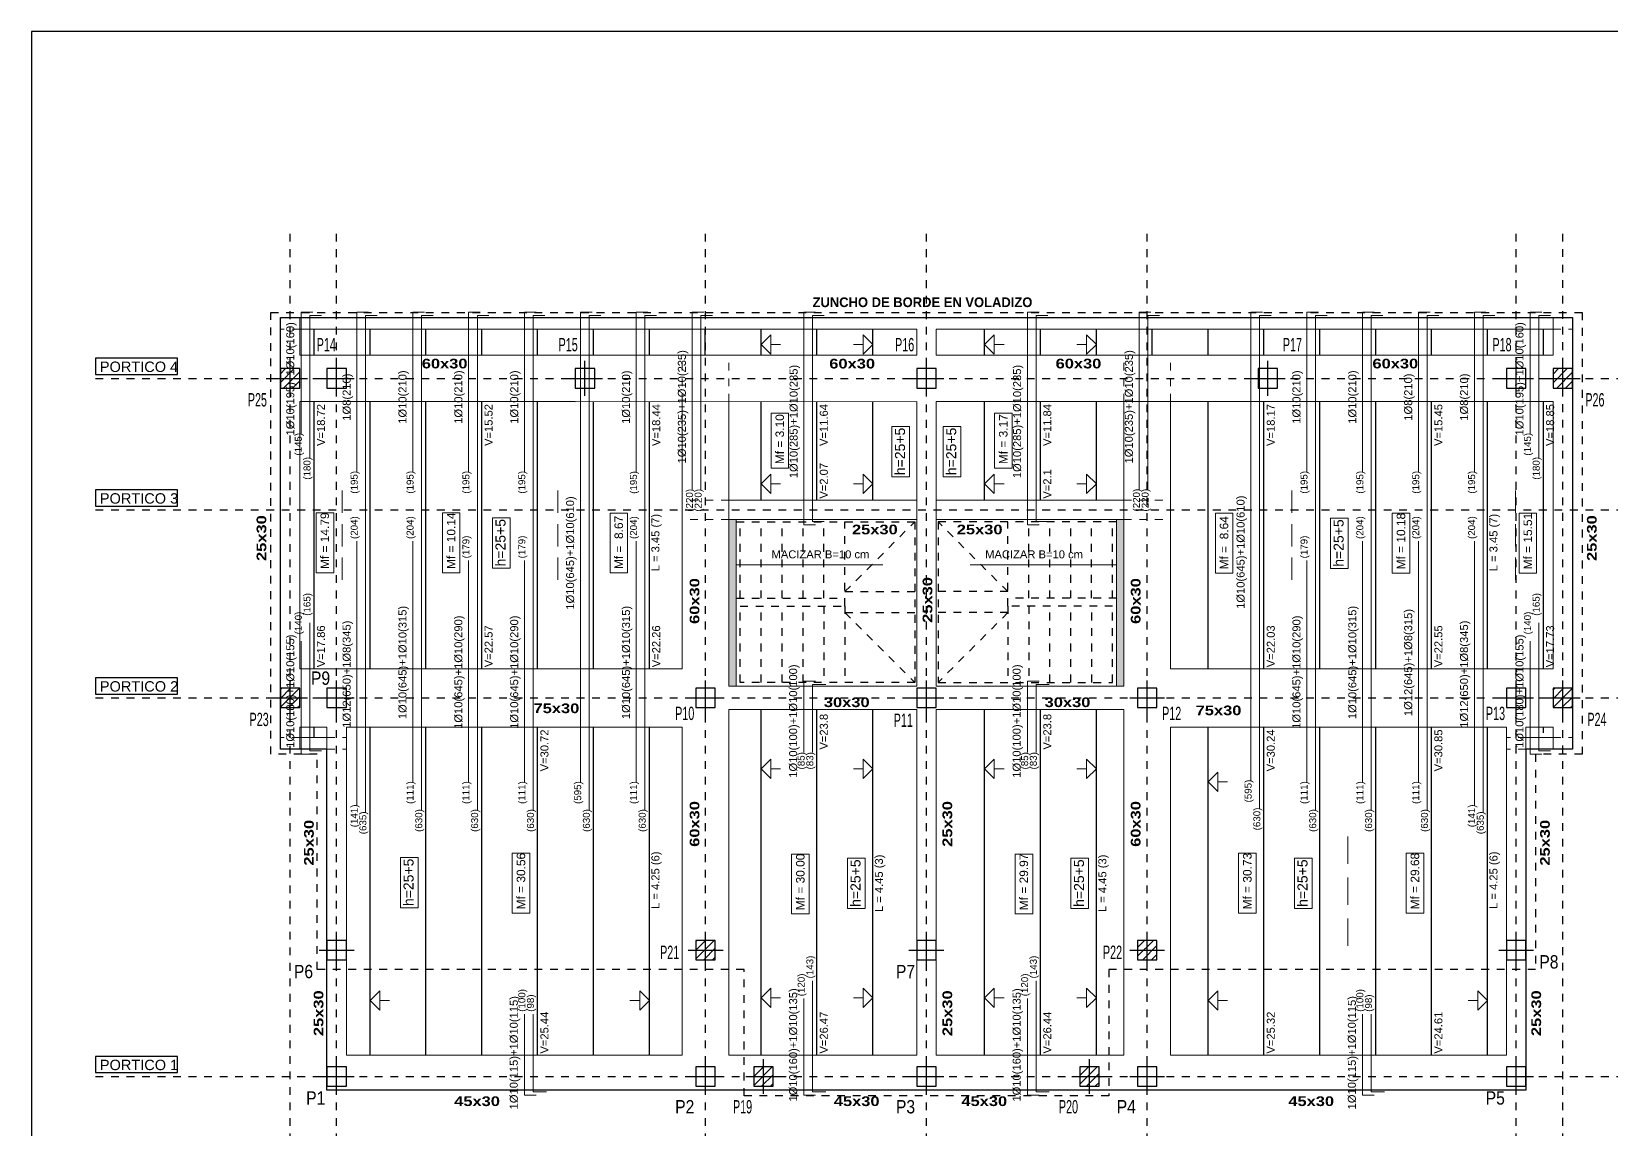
# Model space of a CAD drawing. Extents: x 2455 to 9764, y -806 to 181.
# Drawn here: x 4852.27 to 4872.63, y -401.88 to -387.73 of the extents above; entities that cross this region are included whole.
import ezdxf
from ezdxf.enums import TextEntityAlignment as Align

# ---------------------------------------------------------------- set-up
doc = ezdxf.new("R2010")
doc.units = 0
doc.header["$LTSCALE"] = 0.2
doc.header["$MEASUREMENT"] = 0
for name, pattern in [('CYPE_PUNTO', [0.075, 0, -0.075]), ('RAYITAS', [0.375, 0.25, -0.125]), ('TRAZO_Y_PUNTO', [1, 0.5, -0.25, 0, -0.25])]:
    doc.linetypes.add(name, pattern=pattern)
for name, color, linetype in [('01_borde', 4, 'CONTINUOUS'), ('02_ejes', 38, 'RAYITAS'), ('ALZ_REF_TEXTO_REF_NOMBRE', 3, 'CONTINUOUS'), ('PA_NERV_UNI', 2, 'CONTINUOUS'), ('PA_NUM_CANTO', 7, 'CONTINUOUS'), ('PILAR_EJES', 1, 'CONTINUOUS'), ('PILAR_HORMIGON', 2, 'CONTINUOUS'), ('PILAR_HORMIGON_APEADO', 4, 'CONTINUOUS'), ('PILAR_RAYA', 4, 'CONTINUOUS'), ('PILAR_REF', 3, 'CONTINUOUS'), ('SOMBRAS2', 2, 'CONTINUOUS'), ('UNI_CORTANTES', 3, 'CONTINUOUS')]:
    doc.layers.add(name, color=color, linetype=linetype)
doc.layers.add('01_cartela', color=6, linetype='CONTINUOUS', plot=False)
doc.layers.add('01_MEDICIONES', color=250, linetype='CONTINUOUS', plot=False)
for name, color, linetype, lineweight in [('UNI_BARRAS', 10, 'CONTINUOUS', 15), ('UNI_MOMENTOS', 3, 'CONTINUOUS', 9), ('UNI_SEP_BARRAS', 9, 'CONTINUOUS', 9), ('UNI_SEP_MOM', 7, 'CONTINUOUS', 9), ('VIG_CARAS', 5, 'CONTINUOUS', 9)]:
    doc.layers.add(name, color=color, linetype=linetype, lineweight=lineweight)
doc.styles.add('BERNARDO', font='GOTHICB.TTF')
doc.styles.add('NIEVES2', font='sanss___.ttf')

# ---------------------------------------------------------------- blocks, each defined once
blk = doc.blocks.new('Ejes del pilar')
at = {"layer": 'PILAR_EJES'}
for p, q in [((0, -0.5), (0, 0.5)), ((-0.5, 0), (0.5, 0))]:
    blk.add_line(p, q, dxfattribs=at)
blk = doc.blocks.new('1035033234-RAYADO P26')
at = {"layer": 'PILAR_RAYA'}
for p, q in [((-0.00125, -0.00059), (0.00059, 0.00125)), ((-0.00125, 0.00055), (-0.00055, 0.00125)), ((-0.00078, -0.00125), (0.00125, 0.00078)), ((0.00035, -0.00125), (0.00125, -0.00035))]:
    blk.add_line(p, q, dxfattribs=at)
blk = doc.blocks.new('1035033234-RAYADO P19')
at = {"layer": 'PILAR_RAYA'}
for p, q in [((-0.00125, -0.00114), (0.00114, 0.00125)), ((-0.00125, 0.00112), (-0.00112, 0.00125)), ((-0.00125, -0.00001), (0.00001, 0.00125)), ((-0.00023, -0.00125), (0.00125, 0.00023)), ((0.0009, -0.00125), (0.00125, -0.0009))]:
    blk.add_line(p, q, dxfattribs=at)
blk = doc.blocks.new('1035033234-RAYADO P20')
at = {"layer": 'PILAR_RAYA'}
for p, q in [((-0.00125, -0.001), (0.001, 0.00125)), ((-0.00125, 0.00013), (-0.00013, 0.00125)), ((-0.00037, -0.00125), (0.00125, 0.00037)), ((0.00076, -0.00125), (0.00125, -0.00076))]:
    blk.add_line(p, q, dxfattribs=at)
blk = doc.blocks.new('1035033234-RAYADO P21')
at = {"layer": 'PILAR_RAYA'}
for p, q in [((-0.00125, -0.00113), (0.00113, 0.00125)), ((-0.00125, 0.00113), (-0.00113, 0.00125)), ((-0.00125, 0), (0, 0.00125)), ((-0.00024, -0.00125), (0.00125, 0.00024)), ((0.0009, -0.00125), (0.00125, -0.0009))]:
    blk.add_line(p, q, dxfattribs=at)
blk = doc.blocks.new('1035033234-RAYADO P22')
at = {"layer": 'PILAR_RAYA'}
for p, q in [((-0.00125, -0.0008), (0.0008, 0.00125)), ((-0.00125, 0.00033), (-0.00033, 0.00125)), ((-0.00057, -0.00125), (0.00125, 0.00057)), ((0.00056, -0.00125), (0.00125, -0.00056))]:
    blk.add_line(p, q, dxfattribs=at)
blk = doc.blocks.new('1035033234-RAYADO P23')
at = {"layer": 'PILAR_RAYA'}
for p, q in [((-0.00125, -0.0012), (0.0012, 0.00125)), ((-0.00125, 0.00107), (-0.00107, 0.00125)), ((-0.00125, -0.00007), (0.00007, 0.00125)), ((-0.00017, -0.00125), (0.00125, 0.00017)), ((0.00096, -0.00125), (0.00125, -0.00096))]:
    blk.add_line(p, q, dxfattribs=at)
blk = doc.blocks.new('1035033234-RAYADO P24')
at = {"layer": 'PILAR_RAYA'}
for p, q in [((-0.00125, -0.00125), (0.00125, 0.00125)), ((-0.00125, 0.00102), (-0.00102, 0.00125)), ((-0.00125, -0.00011), (0.00011, 0.00125)), ((-0.00012, -0.00125), (0.00125, 0.00012)), ((0.00101, -0.00125), (0.00125, -0.00101))]:
    blk.add_line(p, q, dxfattribs=at)
blk = doc.blocks.new('1035033234-RAYADO P25')
at = {"layer": 'PILAR_RAYA'}
for p, q in [((-0.00125, -0.00054), (0.00054, 0.00125)), ((-0.00125, 0.00059), (-0.00059, 0.00125)), ((-0.00083, -0.00125), (0.00125, 0.00083)), ((0.0003, -0.00125), (0.00125, -0.0003))]:
    blk.add_line(p, q, dxfattribs=at)
blk = doc.blocks.new('Extremo de igualacion')
at = {"layer": 'UNI_SEP_BARRAS'}
for p, q in [((-0.125, 0), (0, 0)), ((0, -0.125), (0.125, 0))]:
    blk.add_line(p, q, dxfattribs=at)
blk.add_lwpolyline([(0, -0.125), (0, 0.125), (0.125, 0)], dxfattribs=at)

msp = doc.modelspace()

# ---------------------------------------------------------------- hatches: boundary and pattern name
at = {"layer": 'SOMBRAS2', "transparency": 33554534}
h = msp.add_hatch(color=254, dxfattribs=at)
h.dxf.hatch_style = 1
h.paths.add_polyline_path([(4861.35, -394.02), (4861.254, -394.02), (4861.254, -396.169), (4861.35, -396.169)])
h = msp.add_hatch(color=254, dxfattribs=at)
h.dxf.hatch_style = 1
h.paths.add_polyline_path([(4866.25, -394.02), (4866.345, -394.02), (4866.345, -396.169), (4866.25, -396.169)])

# ---------------------------------------------------------------- linework, layer by layer
at = {"layer": '01_cartela', "color": 3}
msp.add_lwpolyline([(4852.269, -387.729), (4852.269, -409.264), (4882.907, -409.264), (4882.907, -387.729)], close=True, dxfattribs=at)
at = {"layer": '01_MEDICIONES', "color": 250}
msp.add_lwpolyline([(4855.475, -391.414), (4872.125, -391.414), (4872.125, -396.979), (4871.525, -396.979), (4871.525, -401.374), (4856.075, -401.374), (4856.075, -397.001), (4856.075, -396.979), (4855.475, -396.979)], close=True, dxfattribs=at)
at = {"layer": '02_ejes', "color": 120, "linetype": 'TRAZO_Y_PUNTO', "ltscale": 0.5}
for p, q in [((4855.6, -403.435), (4855.6, -390.249)), ((4856.2, -403.435), (4856.2, -390.249)), ((4860.954, -403.435), (4860.954, -390.249)), ((4863.8, -403.435), (4863.8, -390.249)), ((4866.645, -403.435), (4866.645, -390.249)), ((4871.4, -403.435), (4871.4, -390.249)), ((4872, -403.434), (4872, -390.248)), ((4853.093, -392.199), (4873.723, -392.199)), ((4853.093, -393.895), (4873.723, -393.895)), ((4853.093, -396.319), (4873.723, -396.319)), ((4853.093, -401.199), (4873.723, -401.199))]:
    msp.add_line(p, q, dxfattribs=at)
at = {"layer": '02_ejes', "color": 2, "linetype": 'RAYITAS', "ltscale": 0.75}
for p, q in [((4861.35, -394.049, 0), (4863.65, -394.049, 0)), ((4861.4, -395.034, 0), (4861.4, -394.049, 0)), ((4861.671, -395.034, 0), (4861.671, -394.049, 0)), ((4861.941, -395.034, 0), (4861.941, -394.049, 0)), ((4862.211, -395.034, 0), (4862.211, -394.049, 0)), ((4862.48, -395.034, 0), (4862.48, -394.049, 0)), ((4862.75, -395.134, 0), (4862.75, -394.049, 0)), ((4862.75, -394.949, 0), (4863.65, -394.049, 0)), ((4863.65, -394.049, 0), (4863.65, -396.119, 0)), ((4866.25, -394.049, 0), (4863.95, -394.049, 0)), ((4863.95, -394.049, 0), (4863.95, -396.119, 0)), ((4864.85, -394.949, 0), (4863.95, -394.049, 0)), ((4864.85, -395.134, 0), (4864.85, -394.049, 0)), ((4865.12, -395.034, 0), (4865.12, -394.049, 0)), ((4865.389, -395.034, 0), (4865.389, -394.049, 0)), ((4865.659, -395.034, 0), (4865.659, -394.049, 0)), ((4865.929, -395.034, 0), (4865.929, -394.049, 0)), ((4866.2, -395.034, 0), (4866.2, -394.049, 0)), ((4862.75, -394.949, 0), (4863.65, -394.949, 0)), ((4864.85, -394.949, 0), (4863.95, -394.949, 0)), ((4861.35, -395.034, 0), (4862.75, -395.034, 0)), ((4861.4, -396.119, 0), (4861.4, -395.134, 0)), ((4861.4, -395.134, 0), (4862.75, -395.134, 0)), ((4861.67, -396.119, 0), (4861.67, -395.134, 0)), ((4861.94, -396.119, 0), (4861.94, -395.134, 0)), ((4862.21, -396.119, 0), (4862.21, -395.134, 0)), ((4862.48, -395.134, 0), (4862.48, -396.119, 0)), ((4862.75, -395.134, 0), (4862.75, -396.119, 0)), ((4866.25, -395.034, 0), (4864.85, -395.034, 0)), ((4866.2, -395.134, 0), (4864.85, -395.134, 0)), ((4864.85, -395.134, 0), (4864.85, -396.119, 0)), ((4865.12, -395.134, 0), (4865.12, -396.119, 0)), ((4865.39, -396.119, 0), (4865.39, -395.134, 0)), ((4865.66, -396.119, 0), (4865.66, -395.134, 0)), ((4865.93, -396.119, 0), (4865.93, -395.134, 0)), ((4866.2, -396.119, 0), (4866.2, -395.134, 0)), ((4862.75, -395.219, 0), (4863.65, -395.219, 0)), ((4862.75, -395.219, 0), (4863.65, -396.119, 0)), ((4864.85, -395.219, 0), (4863.95, -395.219, 0)), ((4864.85, -395.219, 0), (4863.95, -396.119, 0)), ((4863.65, -396.119, 0), (4861.4, -396.119, 0)), ((4863.95, -396.119, 0), (4866.2, -396.119, 0))]:
    msp.add_line(p, q, dxfattribs=at)
at = {"layer": '02_ejes', "color": 170, "linetype": 'TRAZO_Y_PUNTO', "ltscale": 0.5, "elevation": 0}
msp.add_lwpolyline([(4855.35, -391.349), (4872.25, -391.349), (4872.25, -397.044), (4871.65, -397.044), (4871.65, -399.819), (4866.15, -399.819), (4866.15, -401.449), (4861.45, -401.449), (4861.45, -399.819), (4855.95, -399.819), (4855.95, -397.044), (4855.35, -397.044)], close=True, dxfattribs=at)
at = {"layer": 'PA_NERV_UNI'}
for p, q in [((4855.91, -391.899), (4855.91, -391.564)), ((4856.63, -391.899), (4856.63, -391.564)), ((4857.35, -391.899), (4857.35, -391.564)), ((4858.07, -391.899), (4858.07, -391.564)), ((4858.79, -391.899), (4858.79, -391.564)), ((4859.51, -391.899), (4859.51, -391.564)), ((4860.23, -391.9), (4860.23, -391.564)), ((4860.95, -391.9), (4860.95, -391.564)), ((4861.67, -391.899), (4861.67, -391.564)), ((4862.39, -391.899), (4862.39, -391.564)), ((4863.11, -391.899), (4863.11, -391.564)), ((4864.55, -391.899), (4864.55, -391.564)), ((4865.27, -391.899), (4865.27, -391.564)), ((4865.99, -391.899), (4865.99, -391.564)), ((4866.71, -391.899), (4866.71, -391.564)), ((4867.43, -391.899), (4867.43, -391.564)), ((4868.15, -391.899), (4868.15, -391.564)), ((4868.87, -391.899), (4868.87, -391.564)), ((4869.59, -391.899), (4869.59, -391.564)), ((4870.31, -391.899), (4870.31, -391.564)), ((4871.03, -391.899), (4871.03, -391.564)), ((4871.75, -391.899), (4871.75, -391.564)), ((4855.91, -395.944), (4855.91, -392.499)), ((4856.63, -395.944), (4856.63, -392.499)), ((4857.35, -395.944), (4857.35, -392.499)), ((4858.07, -395.944), (4858.07, -392.499)), ((4858.79, -395.944), (4858.79, -392.499)), ((4859.51, -395.944), (4859.51, -392.5)), ((4860.23, -395.944), (4860.23, -392.5)), ((4861.67, -393.77), (4861.67, -392.499)), ((4862.39, -393.77), (4862.39, -392.499)), ((4863.11, -393.77), (4863.11, -392.499)), ((4864.55, -393.77), (4864.55, -392.499)), ((4865.27, -393.77), (4865.27, -392.499)), ((4865.99, -393.77), (4865.99, -392.499)), ((4867.43, -395.944), (4867.43, -392.499)), ((4868.15, -395.944), (4868.15, -392.499)), ((4868.87, -395.944), (4868.87, -392.499)), ((4869.59, -395.944), (4869.59, -392.499)), ((4870.31, -395.944), (4870.31, -392.499)), ((4871.03, -395.944), (4871.03, -392.499)), ((4871.75, -395.944), (4871.75, -392.499)), ((4861.67, -400.924), (4861.67, -396.469)), ((4862.39, -400.924), (4862.39, -396.469)), ((4863.11, -400.924), (4863.11, -396.469)), ((4864.55, -400.924), (4864.55, -396.469)), ((4865.27, -400.924), (4865.27, -396.469)), ((4865.99, -400.924), (4865.99, -396.469)), ((4855.91, -396.829), (4855.91, -396.694)), ((4856.63, -400.924), (4856.63, -396.694)), ((4857.35, -400.924), (4857.35, -396.694)), ((4858.07, -400.924), (4858.07, -396.694)), ((4858.79, -400.924), (4858.79, -396.694)), ((4859.51, -400.924), (4859.51, -396.694)), ((4860.23, -400.924), (4860.23, -396.694)), ((4867.43, -400.924), (4867.43, -396.694)), ((4868.15, -400.924), (4868.15, -396.694)), ((4868.87, -400.924), (4868.87, -396.694)), ((4869.59, -400.924), (4869.59, -396.694)), ((4870.31, -400.924), (4870.31, -396.694)), ((4871.03, -400.924), (4871.03, -396.694)), ((4871.75, -396.769), (4871.75, -396.694))]:
    msp.add_line(p, q, dxfattribs=at)
at = {"layer": 'PILAR_HORMIGON'}
for points in [[(4856.075, -392.324), (4856.325, -392.324), (4856.325, -392.074), (4856.075, -392.074), (4856.075, -392.324)], [(4859.275, -392.324), (4859.525, -392.324), (4859.525, -392.074), (4859.275, -392.074), (4859.275, -392.324)], [(4863.675, -392.324), (4863.925, -392.324), (4863.925, -392.074), (4863.675, -392.074), (4863.675, -392.324)], [(4868.075, -392.324), (4868.325, -392.324), (4868.325, -392.074), (4868.075, -392.074), (4868.075, -392.324)], [(4871.275, -392.324), (4871.525, -392.324), (4871.525, -392.074), (4871.275, -392.074), (4871.275, -392.324)], [(4856.075, -396.444), (4856.325, -396.444), (4856.325, -396.194), (4856.075, -396.194), (4856.075, -396.444)], [(4860.829, -396.444), (4861.079, -396.444), (4861.079, -396.194), (4860.829, -396.194), (4860.829, -396.444)], [(4863.675, -396.444), (4863.925, -396.444), (4863.925, -396.194), (4863.675, -396.194), (4863.675, -396.444)], [(4866.52, -396.444), (4866.77, -396.444), (4866.77, -396.194), (4866.52, -396.194), (4866.52, -396.444)], [(4871.275, -396.444), (4871.525, -396.444), (4871.525, -396.194), (4871.275, -396.194), (4871.275, -396.444)], [(4856.075, -399.694), (4856.325, -399.694), (4856.325, -399.444), (4856.075, -399.444), (4856.075, -399.694)], [(4863.675, -399.694), (4863.925, -399.694), (4863.925, -399.444), (4863.675, -399.444), (4863.675, -399.694)], [(4871.275, -399.694), (4871.525, -399.694), (4871.525, -399.444), (4871.275, -399.444), (4871.275, -399.694)], [(4856.075, -401.324), (4856.325, -401.324), (4856.325, -401.074), (4856.075, -401.074), (4856.075, -401.324)], [(4860.829, -401.324), (4861.079, -401.324), (4861.079, -401.074), (4860.829, -401.074), (4860.829, -401.324)], [(4863.675, -401.324), (4863.925, -401.324), (4863.925, -401.074), (4863.675, -401.074), (4863.675, -401.324)], [(4866.52, -401.324), (4866.77, -401.324), (4866.77, -401.074), (4866.52, -401.074), (4866.52, -401.324)], [(4871.275, -401.324), (4871.525, -401.324), (4871.525, -401.074), (4871.275, -401.074), (4871.275, -401.324)]]:
    msp.add_lwpolyline(points, close=True, dxfattribs=at)
at = {"layer": 'PILAR_HORMIGON_APEADO'}
for points in [[(4855.475, -392.324), (4855.725, -392.324), (4855.725, -392.074), (4855.475, -392.074), (4855.475, -392.324)], [(4871.875, -392.324), (4872.125, -392.324), (4872.125, -392.074), (4871.875, -392.074), (4871.875, -392.324)], [(4855.475, -396.444), (4855.725, -396.444), (4855.725, -396.194), (4855.475, -396.194), (4855.475, -396.444)], [(4871.875, -396.444), (4872.125, -396.444), (4872.125, -396.194), (4871.875, -396.194), (4871.875, -396.444)], [(4860.829, -399.694), (4861.079, -399.694), (4861.079, -399.444), (4860.829, -399.444), (4860.829, -399.694)], [(4866.52, -399.694), (4866.77, -399.694), (4866.77, -399.444), (4866.52, -399.444), (4866.52, -399.694)], [(4861.575, -401.324), (4861.825, -401.324), (4861.825, -401.074), (4861.575, -401.074), (4861.575, -401.324)], [(4865.775, -401.324), (4866.025, -401.324), (4866.025, -401.074), (4865.775, -401.074), (4865.775, -401.324)]]:
    msp.add_lwpolyline(points, close=True, dxfattribs=at)
at = {"layer": 'PILAR_REF'}
for points in [[(4854.15, -391.941), (4853.093, -391.941), (4853.093, -392.149), (4854.15, -392.149)], [(4854.15, -393.638), (4853.093, -393.638), (4853.093, -393.845), (4854.15, -393.845)], [(4854.15, -396.061), (4853.093, -396.061), (4853.093, -396.269), (4854.15, -396.269)], [(4854.15, -400.941), (4853.093, -400.941), (4853.093, -401.149), (4854.15, -401.149)]]:
    msp.add_lwpolyline(points, close=True, dxfattribs=at)
at = {"layer": 'UNI_BARRAS'}
for points in [[(4855.741, -392.919), (4855.741, -391.346), (4855.891, -391.346)], [(4855.853, -393.229), (4855.853, -391.391), (4856.003, -391.391)], [(4856.461, -393.409), (4856.461, -391.346), (4856.611, -391.346)], [(4856.573, -397.799), (4856.573, -391.391), (4856.723, -391.391)], [(4857.181, -393.409), (4857.181, -391.346), (4857.331, -391.346)], [(4857.293, -397.769), (4857.293, -391.391), (4857.443, -391.391)], [(4857.901, -393.409), (4857.901, -391.346), (4858.051, -391.346)], [(4858.013, -397.769), (4858.013, -391.391), (4858.163, -391.391)], [(4858.621, -393.409), (4858.621, -391.346), (4858.771, -391.346)], [(4858.733, -397.769), (4858.733, -391.391), (4858.883, -391.391)], [(4859.341, -397.409), (4859.341, -391.346), (4859.491, -391.346)], [(4859.453, -397.769), (4859.453, -391.391), (4859.603, -391.391)], [(4860.061, -393.41), (4860.061, -391.346), (4860.211, -391.346)], [(4860.173, -397.769), (4860.173, -391.391), (4860.323, -391.391)], [(4860.781, -393.64), (4860.781, -391.346), (4860.931, -391.346)], [(4860.893, -393.64), (4860.893, -391.391), (4861.043, -391.391)], [(4862.371, -394.088), (4862.221, -394.088), (4862.221, -391.346), (4862.371, -391.346)], [(4862.483, -394.043), (4862.333, -394.043), (4862.333, -391.391), (4862.483, -391.391)], [(4865.251, -394.088), (4865.101, -394.088), (4865.101, -391.346), (4865.251, -391.346)], [(4865.363, -394.043), (4865.213, -394.043), (4865.213, -391.391), (4865.363, -391.391)], [(4866.541, -393.639), (4866.541, -391.346), (4866.691, -391.346)], [(4866.653, -393.639), (4866.653, -391.391), (4866.803, -391.391)], [(4867.981, -397.389), (4867.981, -391.346), (4868.131, -391.346)], [(4868.093, -397.749), (4868.093, -391.391), (4868.243, -391.391)], [(4868.701, -393.409), (4868.701, -391.346), (4868.851, -391.346)], [(4868.813, -397.769), (4868.813, -391.391), (4868.963, -391.391)], [(4869.421, -393.409), (4869.421, -391.346), (4869.571, -391.346)], [(4869.533, -397.769), (4869.533, -391.391), (4869.683, -391.391)], [(4870.141, -393.409), (4870.141, -391.346), (4870.291, -391.346)], [(4870.253, -397.769), (4870.253, -391.391), (4870.403, -391.391)], [(4870.861, -393.409), (4870.861, -391.346), (4871.011, -391.346)], [(4870.973, -397.799), (4870.973, -391.391), (4871.123, -391.391)], [(4871.581, -392.919), (4871.581, -391.346), (4871.731, -391.346)], [(4871.693, -393.229), (4871.693, -391.391), (4871.843, -391.391)], [(4856.461, -397.709), (4856.461, -394.299)], [(4857.181, -397.409), (4857.181, -394.299)], [(4860.061, -397.409), (4860.061, -394.299)], [(4869.421, -397.409), (4869.421, -394.299)], [(4870.141, -397.409), (4870.141, -394.299)], [(4870.861, -397.709), (4870.861, -394.299)], [(4857.901, -397.409), (4857.901, -394.549)], [(4858.621, -397.409), (4858.621, -394.549)], [(4868.701, -397.409), (4868.701, -394.549)], [(4856.003, -397.001), (4855.853, -397.001), (4855.853, -395.349)], [(4871.843, -397.001), (4871.693, -397.001), (4871.693, -395.349)], [(4855.891, -397.046), (4855.741, -397.046), (4855.741, -395.589)], [(4871.731, -397.046), (4871.581, -397.046), (4871.581, -395.589)], [(4862.221, -397.024), (4862.221, -396.101), (4862.371, -396.101)], [(4862.333, -397.024), (4862.333, -396.146), (4862.503, -396.146)], [(4865.101, -397.024), (4865.101, -396.101), (4865.251, -396.101)], [(4865.213, -397.024), (4865.213, -396.146), (4865.383, -396.146)], [(4862.503, -401.396), (4862.333, -401.396), (4862.333, -399.964)], [(4865.383, -401.396), (4865.213, -401.396), (4865.213, -399.964)], [(4862.371, -401.441), (4862.221, -401.441), (4862.221, -400.194)], [(4865.251, -401.441), (4865.101, -401.441), (4865.101, -400.194)], [(4858.771, -401.441), (4858.621, -401.441), (4858.621, -400.394)], [(4858.903, -401.396), (4858.733, -401.396), (4858.733, -400.394)], [(4869.571, -401.441), (4869.421, -401.441), (4869.421, -400.394)], [(4869.703, -401.396), (4869.533, -401.396), (4869.533, -400.394)]]:
    msp.add_lwpolyline(points, dxfattribs=at)
at = {"layer": 'UNI_SEP_MOM'}
for p, q in [((4856.27, -393.934), (4856.27, -393.647)), ((4859.052, -393.934), (4859.052, -393.647)), ((4868.51, -393.934), (4868.51, -393.647)), ((4871.39, -393.934), (4871.39, -393.647)), ((4856.27, -394.365), (4856.27, -394.077)), ((4859.052, -394.365), (4859.052, -394.077)), ((4868.51, -394.365), (4868.51, -394.077)), ((4871.39, -394.365), (4871.39, -394.077)), ((4856.27, -394.795), (4856.27, -394.508)), ((4859.052, -394.795), (4859.052, -394.508)), ((4868.51, -394.795), (4868.51, -394.508)), ((4871.39, -394.795), (4871.39, -394.508)), ((4869.23, -398.456), (4869.23, -398.104)), ((4869.23, -398.985), (4869.23, -398.632)), ((4869.23, -399.514), (4869.23, -399.161))]:
    msp.add_line(p, q, dxfattribs=at)
at = {"layer": 'VIG_CARAS'}
for p, q in [((4855.475, -391.414), (4863.8, -391.414)), ((4855.475, -392.074), (4855.475, -391.414)), ((4855.725, -391.899), (4855.725, -391.414)), ((4863.8, -391.414), (4872.125, -391.414)), ((4871.875, -391.899), (4871.875, -391.414)), ((4872.125, -392.074), (4872.125, -391.414)), ((4855.725, -391.564), (4863.675, -391.564)), ((4863.675, -391.899), (4863.675, -391.564)), ((4863.925, -391.564), (4871.875, -391.564)), ((4863.925, -391.899), (4863.925, -391.564)), ((4855.725, -391.899), (4856.2, -391.899)), ((4856.2, -391.899), (4859.525, -391.899)), ((4859.525, -391.9), (4863.675, -391.899)), ((4859.525, -391.899), (4859.525, -391.9)), ((4863.925, -391.899), (4868.2, -391.899)), ((4868.2, -391.899), (4871.4, -391.899)), ((4871.4, -391.899), (4871.875, -391.899)), ((4855.475, -396.194), (4855.475, -392.324)), ((4855.725, -392.499), (4856.2, -392.499)), ((4855.725, -395.944), (4855.725, -392.499)), ((4856.2, -392.499), (4859.275, -392.499)), ((4859.275, -392.5), (4863.675, -392.499)), ((4859.275, -392.5), (4859.275, -392.499)), ((4860.654, -395.944), (4860.654, -392.5)), ((4861.254, -396.169), (4861.254, -392.5)), ((4863.675, -396.169), (4863.675, -392.499)), ((4863.925, -392.499), (4868.2, -392.499)), ((4863.925, -396.169), (4863.925, -392.499)), ((4866.345, -396.169), (4866.345, -392.499)), ((4866.945, -395.944), (4866.945, -392.499)), ((4868.2, -392.499), (4871.4, -392.499)), ((4871.4, -392.499), (4871.875, -392.499)), ((4871.875, -395.944), (4871.875, -392.499)), ((4872.125, -396.194), (4872.125, -392.324)), ((4861.254, -393.77), (4863.675, -393.77)), ((4863.925, -393.77), (4866.345, -393.77)), ((4861.254, -394.02), (4863.675, -394.02)), ((4861.35, -396.169, 0), (4861.35, -394.02, 0)), ((4863.925, -394.02), (4866.345, -394.02)), ((4866.25, -396.169, 0), (4866.25, -394.02, 0)), ((4861.35, -394.601, 0), (4863.237, -394.601, 0)), ((4866.25, -394.601, 0), (4864.362, -394.601, 0)), ((4855.725, -395.944), (4856.2, -395.944)), ((4856.2, -395.944), (4860.654, -395.944)), ((4866.945, -395.944), (4871.4, -395.944)), ((4871.4, -395.944), (4871.875, -395.944)), ((4861.254, -396.169), (4863.675, -396.169)), ((4863.925, -396.169), (4866.345, -396.169)), ((4855.475, -396.979), (4855.475, -396.444)), ((4861.254, -396.469), (4863.675, -396.469)), ((4861.254, -399.569), (4861.254, -396.469)), ((4863.675, -399.444), (4863.675, -396.469)), ((4863.925, -396.469), (4866.345, -396.469)), ((4863.925, -399.444), (4863.925, -396.469)), ((4866.345, -399.569), (4866.345, -396.469)), ((4872.125, -396.979), (4872.125, -396.444)), ((4855.725, -396.694), (4856.075, -396.694)), ((4855.725, -396.979), (4855.725, -396.694)), ((4856.075, -399.444), (4856.075, -396.694)), ((4856.325, -399.444), (4856.325, -396.694)), ((4856.325, -396.694), (4860.654, -396.694)), ((4860.654, -399.569), (4860.654, -396.694)), ((4866.945, -396.694), (4871.275, -396.694)), ((4866.945, -399.569), (4866.945, -396.694)), ((4871.275, -399.444), (4871.275, -396.694)), ((4871.525, -399.444), (4871.525, -396.694)), ((4871.525, -396.694), (4871.875, -396.694)), ((4871.875, -396.979), (4871.875, -396.694)), ((4855.475, -396.979), (4856.075, -396.979)), ((4855.725, -396.829), (4856.075, -396.829)), ((4871.525, -396.829, 0), (4871.875, -396.829, 0)), ((4871.525, -396.979, 0), (4872.125, -396.979, 0)), ((4860.654, -400.924), (4860.654, -399.569)), ((4861.254, -400.924), (4861.254, -399.569)), ((4866.345, -400.924), (4866.345, -399.569)), ((4866.945, -400.924), (4866.945, -399.569)), ((4856.075, -401.074), (4856.075, -399.694)), ((4856.325, -400.924), (4856.325, -399.694)), ((4863.675, -400.924), (4863.675, -399.694)), ((4863.925, -400.924), (4863.925, -399.694)), ((4871.275, -400.924), (4871.275, -399.694)), ((4871.525, -401.074), (4871.525, -399.694)), ((4856.325, -400.924), (4860.654, -400.924)), ((4861.254, -400.924), (4861.7, -400.924)), ((4861.7, -400.924), (4863.675, -400.924)), ((4863.925, -400.924), (4865.9, -400.924)), ((4865.9, -400.924), (4866.345, -400.924)), ((4866.945, -400.924), (4871.275, -400.924)), ((4856.075, -401.374), (4856.075, -401.324)), ((4856.075, -401.374), (4860.954, -401.374)), ((4860.954, -401.374), (4861.7, -401.374)), ((4861.7, -401.374), (4863.8, -401.374)), ((4863.8, -401.374), (4865.9, -401.374)), ((4865.9, -401.374), (4866.645, -401.374))]:
    msp.add_line(p, q, dxfattribs=at)
at = {"layer": 'VIG_CARAS', "linetype": 'CYPE_PUNTO'}
for p, q in [((4855.725, -391.564), (4855.475, -391.564)), ((4871.875, -391.564), (4872.125, -391.564)), ((4860.654, -392.5), (4860.654, -391.9)), ((4861.254, -392.5), (4861.254, -391.9)), ((4866.345, -392.499), (4866.345, -391.899)), ((4866.945, -392.499), (4866.945, -391.899)), ((4861.254, -393.77), (4860.654, -393.77)), ((4863.925, -393.77), (4863.925, -394.02)), ((4866.345, -393.77), (4866.945, -393.77)), ((4861.254, -394.02), (4860.654, -394.02)), ((4866.345, -394.02), (4866.945, -394.02)), ((4855.725, -396.829), (4855.475, -396.829)), ((4856.075, -396.829), (4856.325, -396.829)), ((4856.075, -396.979), (4856.325, -396.979)), ((4871.525, -396.829, 0), (4871.275, -396.829, 0)), ((4871.525, -396.979, 0), (4871.275, -396.979, 0)), ((4871.875, -396.829, 0), (4872.125, -396.829, 0))]:
    msp.add_line(p, q, dxfattribs=at)
at = {"layer": 'VIG_CARAS'}
for points in [[(4861.798, -392.647), (4861.798, -393.355), (4862.024, -393.355), (4862.024, -392.647)], [(4864.678, -392.647), (4864.678, -393.355), (4864.904, -393.355), (4864.904, -392.647)], [(4863.583, -392.82), (4863.583, -393.468), (4863.356, -393.468), (4863.356, -392.82)], [(4864.017, -392.82), (4864.017, -393.468), (4864.243, -393.468), (4864.243, -392.82)], [(4855.935, -393.934), (4855.935, -394.707), (4856.162, -394.707), (4856.162, -393.934)], [(4857.563, -393.934), (4857.563, -394.707), (4857.789, -394.707), (4857.789, -393.934)], [(4858.209, -393.996), (4858.209, -394.645), (4858.435, -394.645), (4858.435, -393.996)], [(4859.723, -393.935), (4859.723, -394.708), (4859.949, -394.708), (4859.949, -393.935)], [(4867.524, -393.939), (4867.524, -394.712), (4867.75, -394.712), (4867.75, -393.939)], [(4869.009, -394.001), (4869.009, -394.649), (4869.235, -394.649), (4869.235, -394.001)], [(4869.803, -393.938), (4869.803, -394.711), (4870.029, -394.711), (4870.029, -393.938)], [(4871.438, -393.939), (4871.438, -394.712), (4871.664, -394.712), (4871.664, -393.939)], [(4857.023, -398.375), (4857.023, -399.023), (4857.25, -399.023), (4857.25, -398.375)], [(4858.463, -398.322), (4858.463, -399.095), (4858.69, -399.095), (4858.69, -398.322)], [(4862.063, -398.332), (4862.063, -399.104), (4862.29, -399.104), (4862.29, -398.332)], [(4862.783, -398.384), (4862.783, -399.033), (4863.01, -399.033), (4863.01, -398.384)], [(4864.943, -398.332), (4864.943, -399.104), (4865.17, -399.104), (4865.17, -398.332)], [(4865.663, -398.384), (4865.663, -399.033), (4865.89, -399.033), (4865.89, -398.384)], [(4867.823, -398.322), (4867.823, -399.095), (4868.05, -399.095), (4868.05, -398.322)], [(4868.543, -398.384), (4868.543, -399.033), (4868.77, -399.033), (4868.77, -398.384)], [(4869.983, -398.322), (4869.983, -399.095), (4870.21, -399.095), (4870.21, -398.322)]]:
    msp.add_lwpolyline(points, close=True, dxfattribs=at)
msp.add_lwpolyline([(4866.645, -401.374), (4871.525, -401.374), (4871.525, -401.324)], dxfattribs=at)

# ---------------------------------------------------------------- block references
at = {"layer": 'PILAR_EJES', "xscale": 0.4500000000000001, "yscale": 0.4500000000000001}
for p in [(4855.6, -392.199), (4856.2, -392.199), (4859.4, -392.199), (4863.8, -392.199), (4868.2, -392.199), (4871.4, -392.199), (4872, -392.199), (4855.6, -396.319), (4856.2, -396.319), (4860.954, -396.319), (4863.8, -396.319), (4866.645, -396.319), (4871.4, -396.319), (4872, -396.319), (4856.2, -399.569), (4860.954, -399.569), (4863.8, -399.569), (4866.645, -399.569), (4871.4, -399.569), (4856.2, -401.199), (4860.954, -401.199), (4861.7, -401.199), (4863.8, -401.199), (4865.9, -401.199), (4866.645, -401.199), (4871.4, -401.199)]:
    msp.add_blockref('Ejes del pilar', p, dxfattribs=at)
at = {"layer": 'PILAR_RAYA', "xscale": 100, "yscale": 100, "zscale": 100}
for name, p in [('1035033234-RAYADO P25', (4855.6, -392.199)), ('1035033234-RAYADO P26', (4872, -392.199)), ('1035033234-RAYADO P23', (4855.6, -396.319)), ('1035033234-RAYADO P24', (4872, -396.319)), ('1035033234-RAYADO P21', (4860.954, -399.569)), ('1035033234-RAYADO P22', (4866.645, -399.569)), ('1035033234-RAYADO P19', (4861.7, -401.199)), ('1035033234-RAYADO P20', (4865.9, -401.199))]:
    msp.add_blockref(name, p, dxfattribs=at)
at = {"layer": 'UNI_SEP_BARRAS', "rotation": 180}
for p in [(4861.795, -391.761), (4864.675, -391.761), (4861.795, -393.558), (4864.675, -393.558), (4861.795, -397.232), (4864.675, -397.232), (4867.555, -397.399), (4856.755, -400.219), (4861.795, -400.185), (4864.675, -400.185), (4867.555, -400.219)]:
    msp.add_blockref('Extremo de igualacion', p, dxfattribs=at)
at = {"layer": 'UNI_SEP_BARRAS'}
for p in [(4862.985, -391.761), (4865.865, -391.761), (4862.985, -393.558), (4865.865, -393.558), (4862.985, -397.232), (4865.865, -397.232), (4860.105, -400.219), (4862.985, -400.185), (4865.865, -400.185), (4870.905, -400.219)]:
    msp.add_blockref('Extremo de igualacion', p, dxfattribs=at)

# ---------------------------------------------------------------- texts
at = {"layer": '01_borde', "color": 7, "ltscale": 0.01, "style": 'NIEVES2'}
for s, width, p, p2 in [('P14', 0.588905, (4855.942, -391.851), (4856.19, -391.851)), ('P15', 0.588905, (4859.06, -391.851), (4859.307, -391.851)), ('P16', 0.588905, (4863.395, -391.851), (4863.643, -391.851)), ('P17', 0.588905, (4868.393, -391.851), (4868.64, -391.851)), ('P18', 0.588905, (4871.093, -391.851), (4871.341, -391.851)), ('P9', 0.856632, (4855.868, -396.15), (4856.116, -396.15)), ('P10', 0.588905, (4860.562, -396.604), (4860.809, -396.604)), ('P11', 0.588905, (4863.378, -396.692), (4863.625, -396.692)), ('P12', 0.588905, (4866.837, -396.604), (4867.084, -396.604)), ('P13', 0.588905, (4871.009, -396.604), (4871.257, -396.604)), ('P6', 0.856632, (4855.649, -399.932), (4855.896, -399.932)), ('P7', 0.856632, (4863.407, -399.932), (4863.654, -399.932)), ('P8', 0.856632, (4871.698, -399.807), (4871.945, -399.807)), ('P1', 0.856632, (4855.807, -401.562), (4856.054, -401.562)), ('P5', 0.856632, (4871.007, -401.562), (4871.254, -401.562)), ('P2', 0.856632, (4860.562, -401.675), (4860.809, -401.675)), ('P3', 0.856632, (4863.407, -401.675), (4863.654, -401.675)), ('P4', 0.856632, (4866.252, -401.675), (4866.499, -401.675))]:
    msp.add_text(s, height=0.1722, dxfattribs=dict(at, width=width)).set_placement(p, p2, align=Align.FIT)
at = {"layer": '01_borde', "color": 6, "ltscale": 0.01, "style": 'NIEVES2', "width": 0.588905}
for s, p, p2 in [('P25', (4855.055, -392.562), (4855.302, -392.562)), ('P26', (4872.291, -392.562), (4872.538, -392.562)), ('P23', (4855.077, -396.682), (4855.325, -396.682)), ('P24', (4872.317, -396.682), (4872.564, -396.682)), ('P21', (4860.367, -399.684), (4860.615, -399.684)), ('P22', (4866.074, -399.684), (4866.322, -399.684)), ('P19', (4861.307, -401.675), (4861.554, -401.675)), ('P20', (4865.507, -401.675), (4865.754, -401.675))]:
    msp.add_text(s, height=0.1722, dxfattribs=at).set_placement(p, p2, align=Align.FIT)
at = {"layer": 'ALZ_REF_TEXTO_REF_NOMBRE', "color": 5, "style": 'BERNARDO'}
msp.add_text('ZUNCHO DE BORDE EN VOLADIZO', height=0.125, dxfattribs=at).set_placement((4862.333, -391.318), align=Align.BOTTOM_LEFT)
at = {"layer": 'ALZ_REF_TEXTO_REF_NOMBRE', "color": 5, "style": 'BERNARDO', "width": 1.209631}
for s, p, p2 in [('60x30', (4857.297, -392.071), (4857.886, -392.071)), ('60x30', (4865.465, -392.071), (4866.054, -392.071)), ('60x30', (4869.548, -392.071), (4870.137, -392.071)), ('25x30', (4862.841, -394.21), (4863.43, -394.21)), ('25x30', (4864.191, -394.21), (4864.781, -394.21)), ('30x30', (4862.478, -396.437), (4863.068, -396.437)), ('30x30', (4865.323, -396.437), (4865.913, -396.437)), ('75x30', (4858.737, -396.515), (4859.327, -396.515)), ('75x30', (4867.27, -396.542), (4867.859, -396.542)), ('45x30', (4857.715, -401.58), (4858.304, -401.58)), ('45x30', (4862.607, -401.58), (4863.196, -401.58)), ('45x30', (4864.251, -401.58), (4864.84, -401.58)), ('45x30', (4868.464, -401.58), (4869.053, -401.58))]:
    msp.add_text(s, height=0.125, dxfattribs=at).set_placement(p, p2, align=Align.FIT)
for s, rotation, p, p2 in [('60x30', 0.0227, (4862.548, -392.072), (4863.138, -392.072)), ('25x30', 90, (4855.293, -394.553), (4855.293, -393.964)), ('25x30', 90, (4872.437, -394.553), (4872.437, -393.964)), ('60x30', 90, (4860.874, -395.365), (4860.874, -394.775)), ('25x30', 90, (4863.876, -395.35), (4863.876, -394.761)), ('60x30', 90, (4866.559, -395.365), (4866.559, -394.775)), ('60x30', 90, (4860.874, -398.238), (4860.874, -397.649)), ('25x30', 90, (4864.132, -398.238), (4864.132, -397.649)), ('60x30', 90, (4866.559, -398.238), (4866.559, -397.649)), ('25x30', 90, (4855.905, -398.481), (4855.905, -397.891)), ('25x30', 90, (4871.833, -398.481), (4871.833, -397.891)), ('25x30', 90, (4856.029, -400.678), (4856.029, -400.089)), ('25x30', 90, (4864.132, -400.678), (4864.132, -400.089)), ('25x30', 90, (4871.721, -400.678), (4871.721, -400.089))]:
    msp.add_text(s, height=0.125, rotation=rotation, dxfattribs=at).set_placement(p, p2, align=Align.FIT)
at = {"layer": 'PA_NUM_CANTO', "style": 'NIEVES2'}
for p in [(4863.524, -393.447), (4864.184, -393.447), (4858.376, -394.624), (4869.176, -394.628), (4857.191, -399.002), (4862.951, -399.012), (4865.831, -399.012), (4868.711, -399.012)]:
    msp.add_text('h=25+5', height=0.1291, rotation=90, dxfattribs=at).set_placement(p)
at = {"layer": 'PILAR_REF', "color": 7, "linetype": 'Continuous', "style": 'NIEVES2'}
for s, p in [('PORTICO 4', (4853.149, -392.117)), ('PORTICO 3', (4853.149, -393.814)), ('PORTICO 2', (4853.149, -396.237)), ('PORTICO 1', (4853.149, -401.117))]:
    msp.add_text(s, height=0.134, dxfattribs=at).set_placement(p)
at = {"layer": 'UNI_CORTANTES', "color": 4, "style": 'NIEVES2'}
for s, height, p in [('V=18.72', 0.1031, (4856.08, -393.071)), ('V=15.52', 0.1031, (4858.24, -393.071)), ('V=18.44', 0.1031, (4860.4, -393.072)), ('V=11.64', 0.1031, (4862.56, -393.071)), ('V=11.84', 0.1031, (4865.44, -393.071)), ('V=18.17', 0.1031, (4868.32, -393.071)), ('V=15.45', 0.1031, (4870.48, -393.071)), ('V=18.85', 0.1031, (4871.92, -393.071)), ('(145)', 0.09, (4855.778, -393.196)), ('(145)', 0.09, (4871.618, -393.196)), ('(180)', 0.09, (4855.89, -393.506)), ('V=2.07', 0.1031, (4862.56, -393.75)), ('(180)', 0.09, (4871.73, -393.506)), ('(195)', 0.09, (4856.498, -393.686)), ('(195)', 0.09, (4857.218, -393.686)), ('(195)', 0.09, (4857.938, -393.686)), ('(195)', 0.09, (4858.658, -393.686)), ('(195)', 0.09, (4860.098, -393.688)), ('V=2.1', 0.1031, (4865.44, -393.75)), ('(195)', 0.09, (4868.738, -393.686)), ('(195)', 0.09, (4869.458, -393.686)), ('(195)', 0.09, (4870.178, -393.686)), ('(195)', 0.09, (4870.898, -393.686)), ('(220)', 0.09, (4860.818, -393.918)), ('(220)', 0.09, (4860.93, -393.918)), ('(220)', 0.09, (4866.578, -393.916)), ('(220)', 0.09, (4866.69, -393.916)), ('(204)', 0.09, (4856.498, -394.27)), ('(204)', 0.09, (4857.218, -394.27)), ('(204)', 0.09, (4860.098, -394.27)), ('L = 3.45 (7)', 0.1031, (4860.39, -394.687)), ('(204)', 0.09, (4869.458, -394.27)), ('(204)', 0.09, (4870.178, -394.27)), ('(204)', 0.09, (4870.898, -394.27)), ('L = 3.45 (7)', 0.1031, (4871.19, -394.686)), ('(179)', 0.09, (4857.938, -394.52)), ('(179)', 0.09, (4858.658, -394.52)), ('(179)', 0.09, (4868.738, -394.52)), ('(165)', 0.09, (4855.89, -395.26)), ('(165)', 0.09, (4871.73, -395.26)), ('(140)', 0.09, (4855.778, -395.5)), ('(140)', 0.09, (4871.618, -395.5)), ('V=17.86', 0.1031, (4856.08, -395.924)), ('V=22.57', 0.1031, (4858.24, -395.924)), ('V=22.26', 0.1031, (4860.4, -395.924)), ('V=22.03', 0.1031, (4868.32, -395.924)), ('V=22.55', 0.1031, (4870.48, -395.924)), ('V=17.73', 0.1031, (4871.92, -395.924)), ('V=23.8', 0.1031, (4862.56, -396.985)), ('V=23.8', 0.1031, (4865.44, -396.985)), ('V=30.72', 0.1031, (4858.96, -397.266)), ('V=30.24', 0.1031, (4868.32, -397.266)), ('V=30.85', 0.1031, (4870.48, -397.266)), ('(85)', 0.09, (4862.258, -397.241)), ('(83)', 0.09, (4862.37, -397.241)), ('(85)', 0.09, (4865.138, -397.241)), ('(83)', 0.09, (4865.25, -397.241)), ('(595)', 0.09, (4868.018, -397.666)), ('(111)', 0.09, (4857.218, -397.686)), ('(111)', 0.09, (4857.938, -397.686)), ('(111)', 0.09, (4858.658, -397.686)), ('(595)', 0.09, (4859.378, -397.686)), ('(111)', 0.09, (4860.098, -397.686)), ('(111)', 0.09, (4868.738, -397.686)), ('(111)', 0.09, (4869.458, -397.686)), ('(111)', 0.09, (4870.178, -397.686)), ('(141)', 0.09, (4856.498, -397.986)), ('(635)', 0.09, (4856.61, -398.076)), ('(630)', 0.09, (4857.33, -398.046)), ('(630)', 0.09, (4858.05, -398.046)), ('(630)', 0.09, (4858.77, -398.046)), ('(630)', 0.09, (4859.49, -398.046)), ('(630)', 0.09, (4860.21, -398.046)), ('(630)', 0.09, (4868.13, -398.026)), ('(630)', 0.09, (4868.85, -398.046)), ('(630)', 0.09, (4869.57, -398.046)), ('(630)', 0.09, (4870.29, -398.046)), ('(141)', 0.09, (4870.898, -397.986)), ('(635)', 0.09, (4871.01, -398.076)), ('L = 4.25 (6)', 0.1031, (4860.39, -399.039)), ('L = 4.45 (3)', 0.1031, (4863.27, -399.079)), ('L = 4.45 (3)', 0.1031, (4866.15, -399.079)), ('L = 4.25 (6)', 0.1031, (4871.19, -399.039)), ('(143)', 0.09, (4862.37, -399.935)), ('(143)', 0.09, (4865.25, -399.935)), ('(120)', 0.09, (4862.258, -400.165)), ('(120)', 0.09, (4865.138, -400.165)), ('(100)', 0.09, (4858.658, -400.365)), ('(98)', 0.09, (4858.77, -400.365)), ('(100)', 0.09, (4869.458, -400.365)), ('(98)', 0.09, (4869.57, -400.365)), ('V=25.44', 0.1031, (4858.96, -400.904)), ('V=26.47', 0.1031, (4862.56, -400.904)), ('V=26.44', 0.1031, (4865.44, -400.904)), ('V=25.32', 0.1031, (4868.32, -400.904)), ('V=24.61', 0.1031, (4870.48, -400.904))]:
    msp.add_text(s, height=height, rotation=90, dxfattribs=at).set_placement(p, align=Align.BOTTOM_LEFT)
for p in [(4861.804, -394.55), (4864.557, -394.55)]:
    msp.add_text('MACIZAR B=10 cm', height=0.1031, dxfattribs=at).set_placement(p, align=Align.BOTTOM_LEFT)
at = {"layer": 'UNI_MOMENTOS', "style": 'NIEVES2'}
for s, p in [('1%%c10(195)+1%%c10(160)', (4855.685, -392.936)), ('1%%c10(195)+1%%c10(160)', (4871.525, -392.936)), ('1%%c10(235)+1%%c10(235)', (4860.731, -393.296)), ('1%%c10(235)+1%%c10(235)', (4866.491, -393.296)), ('1%%c10(285)+1%%c10(285)', (4862.171, -393.486)), ('1%%c10(285)+1%%c10(285)', (4865.051, -393.486)), ('1%%c8(210)', (4856.411, -392.745)), ('1%%c10(210)', (4857.131, -392.785)), ('1%%c10(210)', (4857.851, -392.785)), ('1%%c10(210)', (4858.571, -392.785)), ('1%%c10(210)', (4860.011, -392.786)), ('1%%c10(210)', (4868.651, -392.785)), ('1%%c10(210)', (4869.371, -392.785)), ('1%%c8(210)', (4870.091, -392.745)), ('1%%c8(210)', (4870.811, -392.745)), ('1%%c10(645)+1%%c10(610)', (4867.931, -395.171)), ('1%%c10(645)+1%%c10(610)', (4859.291, -395.181)), ('1%%c10(645)+1%%c10(315)', (4857.131, -396.593)), ('1%%c10(645)+1%%c10(315)', (4860.011, -396.593)), ('1%%c10(645)+1%%c10(315)', (4869.371, -396.593)), ('1%%c12(650)+1%%c8(345)', (4856.411, -396.703)), ('1%%c10(645)+1%%c10(290)', (4857.851, -396.718)), ('1%%c10(645)+1%%c10(290)', (4858.571, -396.718)), ('1%%c10(645)+1%%c10(290)', (4868.651, -396.718)), ('1%%c12(645)+1%%c8(315)', (4870.091, -396.553)), ('1%%c12(650)+1%%c8(345)', (4870.811, -396.703)), ('1%%c10(180)+1%%c10(155)', (4855.685, -396.963)), ('1%%c10(180)+1%%c10(155)', (4871.525, -396.963)), ('1%%c10(100)+1%%c10(100)', (4862.165, -397.348)), ('1%%c10(100)+1%%c10(100)', (4865.045, -397.348)), ('1%%c10(115)+1%%c10(115)', (4858.565, -401.623)), ('1%%c10(160)+1%%c10(135)', (4862.165, -401.523)), ('1%%c10(160)+1%%c10(135)', (4865.045, -401.523)), ('1%%c10(115)+1%%c10(115)', (4869.365, -401.623))]:
    msp.add_text(s, height=0.1031, rotation=90, dxfattribs=at).set_placement(p, align=Align.BOTTOM_LEFT)
at = {"layer": 'VIG_CARAS', "style": 'NIEVES2'}
for s, p in [('Mf = 3.10', (4861.965, -393.305)), ('Mf = 3.17', (4864.845, -393.305)), ('Mf = 14.79', (4856.102, -394.657)), ('Mf = 10.14', (4857.73, -394.657)), ('Mf =  8.67', (4859.89, -394.658)), ('Mf =  8.64', (4867.69, -394.662)), ('Mf = 10.18', (4869.97, -394.662)), ('Mf = 15.51', (4871.605, -394.662)), ('Mf = 30.56', (4858.63, -399.045)), ('Mf = 30.00', (4862.23, -399.055)), ('Mf = 29.97', (4865.11, -399.055)), ('Mf = 30.73', (4867.99, -399.045)), ('Mf = 29.68', (4870.15, -399.045))]:
    msp.add_text(s, height=0.1098, rotation=90, dxfattribs=at).set_placement(p)

doc.saveas('drawing.dxf')
